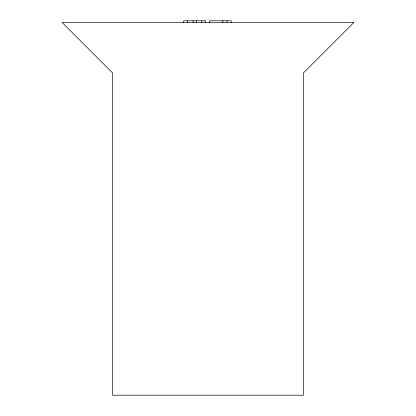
<?xml version="1.0" encoding="UTF-8"?>
<svg xmlns="http://www.w3.org/2000/svg" width="416" height="416" viewBox="0 0 416 416"><rect width="100%" height="100%" fill="white"/><g stroke="black" fill="none" stroke-linecap="round" stroke-linejoin="round"><path stroke-width="0.62" d="M231.192 22.422L231.192 20.8L209.669 20.8L209.669 22.422M227.048 20.8L227.048 22.422M222.856 20.8L222.856 22.422M205.712 22.422L205.712 20.8L183.654 20.8L183.654 22.422M201.817 20.8L201.817 22.422M196.274 20.8L196.274 22.422M193.086 20.8L193.086 22.422M187.528 20.8L187.528 22.422M353.87 22.422L303.628 72.665L303.628 395.2L112.372 395.2L112.372 72.665L62.13 22.422L353.87 22.422"/></g></svg>
